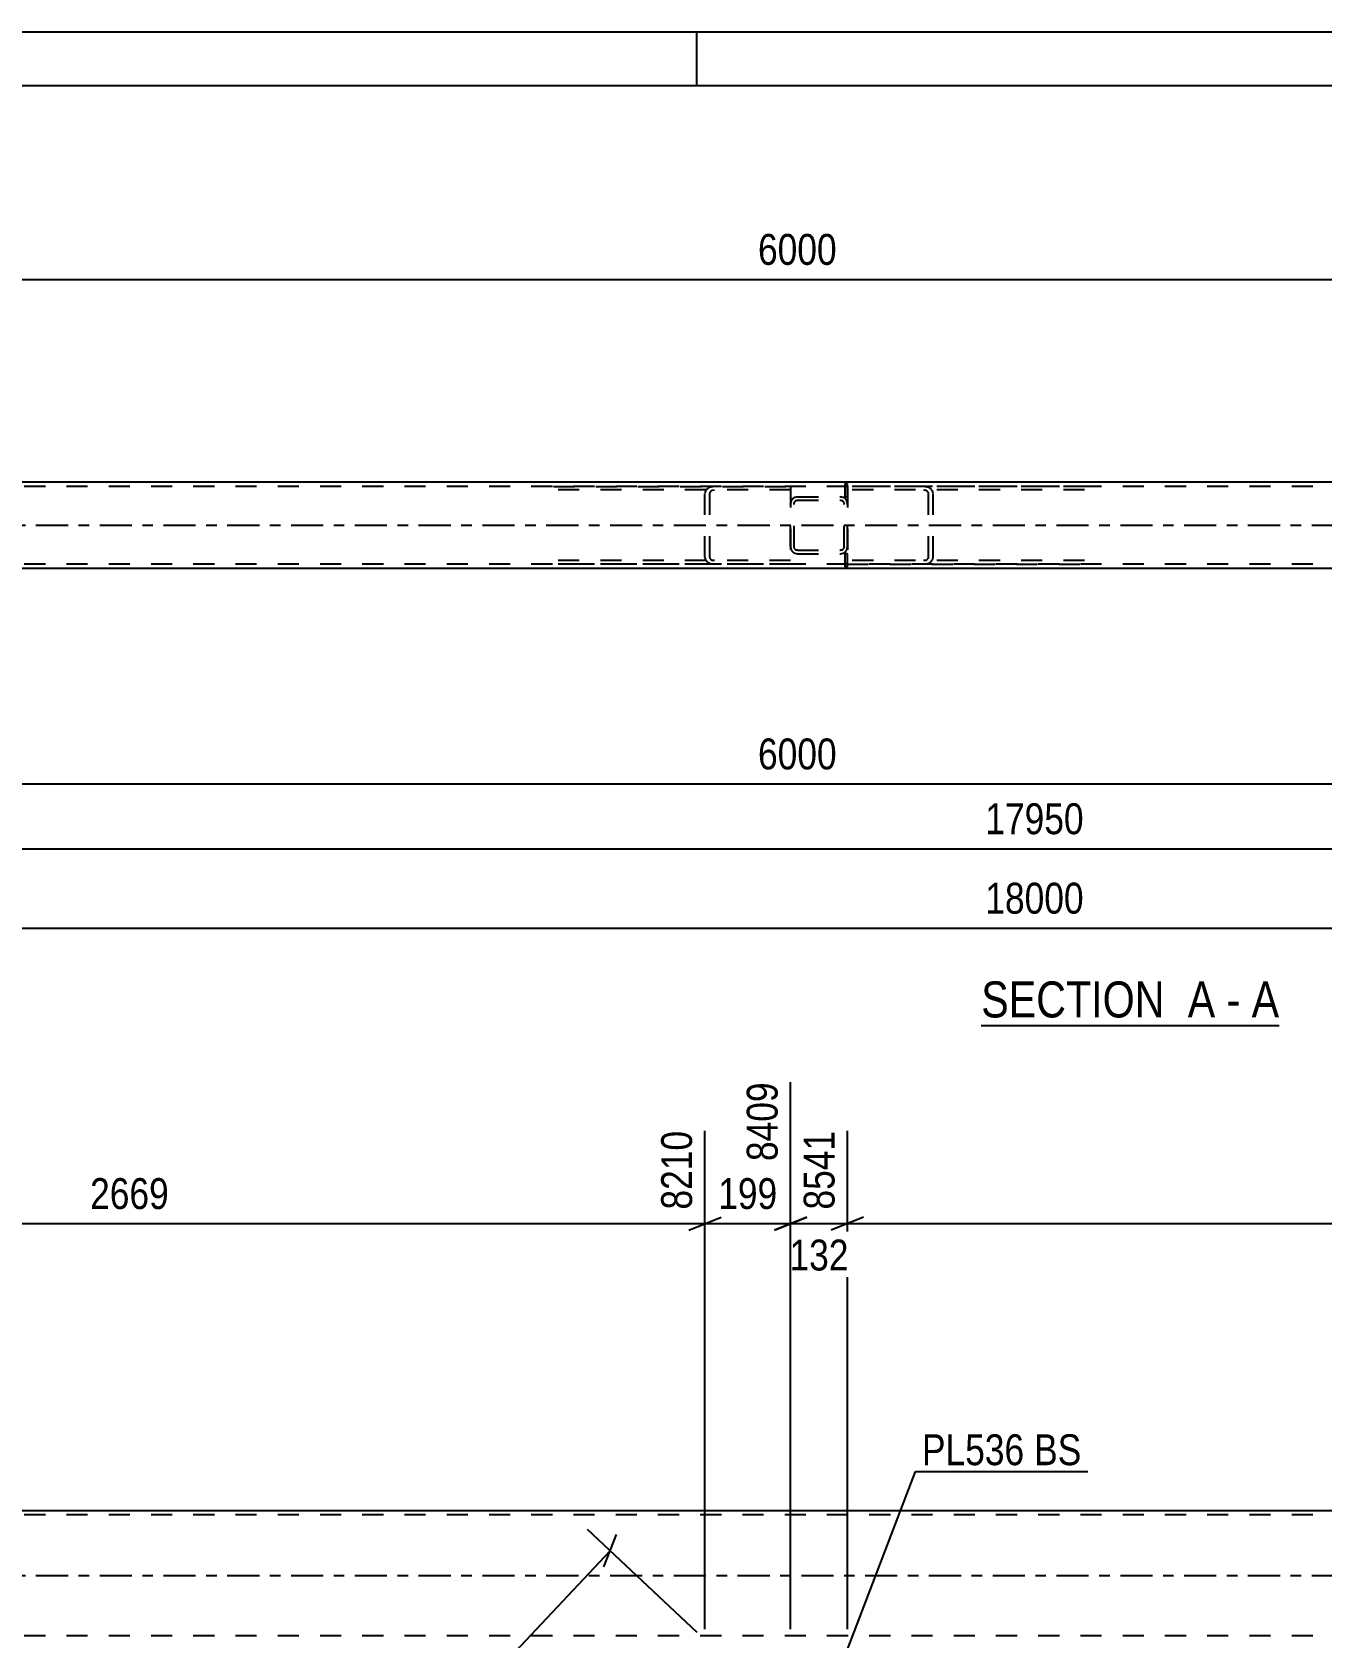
# Model space of a CAD drawing. Header units: millimetres. Extents: x -93 to 748, y -451 to 143.
# Drawn here: x 266 to 385.7, y -5.8 to 143.1 of the extents above; entities that cross this region are included whole.
import ezdxf

# ---------------------------------------------------------------- set-up
doc = ezdxf.new("R2010")
doc.units = ezdxf.units.MM
doc.linetypes.add('DXK_LINE_DOT2', pattern=[3.9198, 1.9599, -1.9599])
doc.linetypes.add('DXK_LINE_DOT3', pattern=[5.9187, 2.979, -0.9799, 0.9799, -0.9799])
doc.styles.add('Arial Narrow', font='ARIALN.TTF', dxfattribs={"height": 0.2})

# ---------------------------------------------------------------- blocks, each defined once
blk = doc.blocks.new('Unknown-761544515-1135')
at = {"color": 5, "linetype": 'Continuous'}
for p, q in [((747.65, 143.15), (-93.35, 143.15)), ((327.65, 138.15), (327.65, 143.15)), ((742.65, 138.15), (-88.35, 138.15))]:
    blk.add_line(p, q, dxfattribs=at)
blk = doc.blocks.new('Unknown-761544515-12 - 3034')
at = {"color": 6, "linetype": 'Continuous'}
blk.add_line((354.05, 51), (381.7, 51), dxfattribs=at)
at = {"color": 0, "linetype": 'Continuous'}
for points in [[(372.16, 51.75), (372.16, 55.25), (354.05, 55.25), (354.05, 51.75)], [(375.77, 51.75), (375.77, 55.25), (373.21, 55.25), (373.21, 51.75)], [(378.09, 51.75), (378.09, 55.25), (376.82, 55.25), (376.82, 51.75)], [(381.7, 51.75), (381.7, 55.25), (379.14, 55.25), (379.14, 51.75)]]:
    blk.add_wipeout(points, dxfattribs=at)
at = {"color": 7, "linetype": 'Continuous', "style": 'Arial Narrow'}
for s, p in [('SECTION ', (354.05, 51.75)), ('A', (373.21, 51.75)), ('A', (379.14, 51.75)), ('-', (376.82, 51.75))]:
    blk.add_text(s, height=3.34, dxfattribs=at).set_placement(p)
blk = doc.blocks.new('Part-761544515-5329 - 5128')
at = {"color": 2, "linetype": 'Continuous'}
blk.add_line((457, 6), (221, 6), dxfattribs=at)
at = {"color": 7, "linetype": 'DXK_LINE_DOT2'}
for p, q in [((718, 5.6), (0, 5.6)), ((718, -5.6), (0, -5.6))]:
    blk.add_line(p, q, dxfattribs=at)
at = {"color": 7, "linetype": 'DXK_LINE_DOT3'}
blk.add_line((0, 0), (718, 0), dxfattribs=at)
blk = doc.blocks.new('Part-761544515-3036 - 3034')
at = {"color": 7, "linetype": 'DXK_LINE_DOT2'}
for p, q in [((341.64, 101.24), (341.4, 101.24)), ((341.4, 101.24), (341.4, 100.04)), ((341.4, 100.04), (341.64, 100.04)), ((341.64, 100.04), (341.64, 101.24))]:
    blk.add_line(p, q, dxfattribs=at)
blk = doc.blocks.new('Part-761544515-3131 - 3034')
at = {"color": 2, "linetype": 'Continuous'}
for p, q in [((457, 101.4), (221, 101.4)), ((457, 93.4), (221, 93.4))]:
    blk.add_line(p, q, dxfattribs=at)
at = {"color": 7, "linetype": 'DXK_LINE_DOT2'}
for p, q in [((718, 101), (0, 101)), ((718, 93.8), (0, 93.8))]:
    blk.add_line(p, q, dxfattribs=at)
at = {"color": 7, "linetype": 'DXK_LINE_DOT3'}
blk.add_line((0, 97.4), (718, 97.4), dxfattribs=at)
blk = doc.blocks.new('Part-761544515-3246 - 3034')
at = {"color": 7, "linetype": 'DXK_LINE_DOT2'}
for p, q in [((337, 100.04), (336.76, 99.99)), ((337, 100.04), (341, 100.04)), ((341.25, 99.99), (341, 100.04)), ((336.41, 99.64), (336.36, 99.4)), ((336.36, 95.4), (336.36, 99.4)), ((336.68, 99.4), (336.71, 99.52)), ((336.68, 95.4), (336.68, 99.4)), ((336.88, 99.69), (337, 99.72)), ((337, 99.72), (341, 99.72)), ((341, 99.72), (341.12, 99.69)), ((341.3, 99.52), (341.32, 99.4)), ((341.32, 95.4), (341.32, 99.4)), ((341.64, 99.4), (341.59, 99.64)), ((341.64, 95.4), (341.64, 99.4)), ((336.36, 95.4), (336.41, 95.15)), ((336.71, 95.27), (336.68, 95.4)), ((341.32, 95.4), (341.3, 95.27)), ((341.59, 95.15), (341.64, 95.4)), ((336.76, 94.8), (337, 94.76)), ((337, 95.08), (336.88, 95.1)), ((337, 95.08), (341, 95.08)), ((337, 94.76), (341, 94.76)), ((341.12, 95.1), (341, 95.08)), ((341, 94.76), (341.25, 94.8))]:
    blk.add_line(p, q, dxfattribs=at)
for centre, radius, start, end in [((337, 99.4), 0.64, 112.5, 157.5), ((341, 99.4), 0.64, 22.5, 67.5), ((337, 99.4), 0.32, 112.5, 157.5), ((341, 99.4), 0.32, 22.5, 67.5), ((337, 95.4), 0.64, 202.5, 247.5), ((337, 95.4), 0.32, 202.5, 247.5), ((341, 95.4), 0.32, 292.5, 337.5), ((341, 95.4), 0.64, 292.5, 337.5)]:
    blk.add_arc(centre, radius, start, end, dxfattribs=at)
blk = doc.blocks.new('Part-761544515-3253 - 3034')
at = {"color": 7, "linetype": 'DXK_LINE_DOT2'}
for p, q in [((341.64, 101), (341.64, 93.8)), ((363.64, 101), (341.64, 101)), ((363.64, 100.68), (341.64, 100.68)), ((349.04, 100.95), (348.71, 101)), ((348.71, 100.68), (348.87, 100.65)), ((349.11, 100.48), (349.15, 100.36)), ((349.15, 94.44), (349.15, 100.36)), ((349.59, 100.36), (349.52, 100.6)), ((349.59, 94.44), (349.59, 100.36)), ((363.64, 94.12), (341.64, 94.12)), ((348.87, 94.14), (348.71, 94.12)), ((348.71, 93.8), (349.04, 93.84)), ((349.15, 94.44), (349.11, 94.31)), ((349.52, 94.19), (349.59, 94.44)), ((341.64, 93.8), (363.64, 93.8))]:
    blk.add_line(p, q, dxfattribs=at)
for centre, radius, start, end in [((348.77, 100.26), 0.401, 32.4104, 75.4453), ((348.84, 100.17), 0.802, 32.4104, 75.4453), ((348.77, 94.53), 0.401, 284.5547, 327.5896), ((348.84, 94.62), 0.802, 284.5547, 327.5896)]:
    blk.add_arc(centre, radius, start, end, dxfattribs=at)
blk = doc.blocks.new('Part-761544515-3256 - 3034')
at = {"color": 7, "linetype": 'DXK_LINE_DOT2'}
for p, q in [((314.36, 101), (336.36, 101)), ((336.36, 100.68), (314.36, 100.68)), ((328.48, 100.6), (328.42, 100.36)), ((328.42, 94.44), (328.42, 100.36)), ((328.86, 100.36), (328.89, 100.48)), ((328.86, 94.44), (328.86, 100.36)), ((329.29, 101), (328.96, 100.95)), ((329.13, 100.65), (329.29, 100.68)), ((336.36, 101), (336.36, 93.8)), ((336.36, 94.12), (314.36, 94.12)), ((328.42, 94.44), (328.48, 94.19)), ((328.89, 94.31), (328.86, 94.44)), ((328.96, 93.84), (329.29, 93.8)), ((329.29, 94.12), (329.13, 94.14)), ((336.36, 93.8), (314.36, 93.8))]:
    blk.add_line(p, q, dxfattribs=at)
for centre, radius, start, end in [((329.16, 100.17), 0.802, 104.5547, 147.5896), ((329.23, 100.26), 0.401, 104.5547, 147.5896), ((329.16, 94.62), 0.802, 212.4104, 255.4453), ((329.23, 94.53), 0.401, 212.4104, 255.4453)]:
    blk.add_arc(centre, radius, start, end, dxfattribs=at)
blk = doc.blocks.new('Part-761544515-3265 - 3034')
at = {"color": 7, "linetype": 'DXK_LINE_DOT2'}
for p, q in [((341.64, 94.76), (341.4, 94.76)), ((341.4, 94.76), (341.4, 93.56)), ((341.64, 93.56), (341.64, 94.76)), ((341.4, 93.56), (341.64, 93.56))]:
    blk.add_line(p, q, dxfattribs=at)
blk = doc.blocks.new('StraightDimension-761544515-9644 - 5128')
at = {"color": 7, "linetype": 'Continuous'}
for p, q in [((448.42, -5), (448.42, 43.07)), ((341.64, -5), (341.64, 41.24)), ((343.14, 33.23), (340.14, 32.03)), ((446.92, 32.03), (449.92, 33.23)), ((341.64, 32.63), (448.42, 32.63))]:
    blk.add_line(p, q, dxfattribs=at)
at = {"color": 0}
blk.add_wipeout([(399.28, 33.38), (399.28, 37.58), (390.77, 37.58), (390.77, 33.38)], dxfattribs=at)
at = {"color": 3, "style": 'Arial Narrow'}
blk.add_text('2669', height=2.863, dxfattribs=at).set_placement((391.37, 33.98))
at = {"color": 0, "linetype": 'Continuous'}
blk.add_wipeout([(447.82, 43.67), (443.62, 43.67), (443.62, 33.33), (447.82, 33.33)], dxfattribs=at)
at = {"color": 3, "linetype": 'Continuous', "style": 'Arial Narrow'}
blk.add_text('11210', height=2.863, rotation=90.0002, dxfattribs=at).set_placement((447.22, 33.93))
blk = doc.blocks.new('StraightDimension-761544515-9645 - 5128')
at = {"color": 7, "linetype": 'Continuous'}
for p, q in [((336.36, -5), (336.36, 45.74)), ((341.64, -5), (341.64, 41.24)), ((334.86, 32.03), (337.86, 33.23)), ((343.14, 33.23), (340.14, 32.03)), ((336.36, 32.63), (341.64, 32.63))]:
    blk.add_line(p, q, dxfattribs=at)
at = {"color": 0, "linetype": 'Continuous'}
blk.add_wipeout([(341.04, 41.84), (336.84, 41.84), (336.84, 33.33), (341.04, 33.33)], dxfattribs=at)
at = {"color": 0}
blk.add_wipeout([(342.34, 27.68), (342.34, 31.88), (335.66, 31.88), (335.66, 27.68)], dxfattribs=at)
at = {"color": 3, "linetype": 'Continuous', "style": 'Arial Narrow'}
blk.add_text('8541', height=2.863, rotation=90.0002, dxfattribs=at).set_placement((340.44, 33.93))
at = {"color": 3, "style": 'Arial Narrow'}
blk.add_text('132', height=2.863, dxfattribs=at).set_placement((336.26, 28.28))
blk = doc.blocks.new('StraightDimension-761544515-6993 - 5128')
at = {"color": 7, "linetype": 'Continuous'}
for p, q in [((327.69, -5.31), (317.53, 4.24)), ((319.02, 0.78), (320.2, 3.79)), ((270.19, -50.26), (319.61, 2.28)), ((278.27, -57.86), (268.12, -48.31)), ((270.78, -48.76), (269.6, -51.77))]:
    blk.add_line(p, q, dxfattribs=at)
at = {"color": 0}
blk.add_wipeout([(297.27, -20.38), (294.21, -17.5), (288.38, -23.7), (291.44, -26.58)], dxfattribs=at)
at = {"color": 3, "style": 'Arial Narrow'}
blk.add_text('1803', height=2.863, rotation=46.7591, dxfattribs=at).set_placement((291.41, -25.73))
blk = doc.blocks.new('StraightDimension-761544515-9646 - 5128')
at = {"color": 7, "linetype": 'Continuous'}
for p, q in [((336.36, -5), (336.36, 45.74)), ((328.42, -5), (328.42, 41.24)), ((326.92, 32.03), (329.92, 33.23)), ((337.86, 33.23), (334.86, 32.03)), ((328.42, 32.63), (336.36, 32.63))]:
    blk.add_line(p, q, dxfattribs=at)
at = {"color": 0}
blk.add_wipeout([(335.73, 33.38), (335.73, 37.58), (329.05, 37.58), (329.05, 33.38)], dxfattribs=at)
at = {"color": 3, "style": 'Arial Narrow'}
blk.add_text('199', height=2.863, dxfattribs=at).set_placement((329.65, 33.98))
at = {"color": 0, "linetype": 'Continuous'}
blk.add_wipeout([(335.76, 46.34), (331.56, 46.34), (331.56, 37.83), (335.76, 37.83)], dxfattribs=at)
at = {"color": 3, "linetype": 'Continuous', "style": 'Arial Narrow'}
blk.add_text('8409', height=2.863, rotation=90.0002, dxfattribs=at).set_placement((335.16, 38.43))
blk = doc.blocks.new('StraightDimension-761544515-9647 - 5128')
at = {"color": 7, "linetype": 'Continuous'}
for p, q in [((221.64, -5), (221.64, 41.24)), ((328.42, -5), (328.42, 41.24)), ((223.14, 33.23), (220.14, 32.03)), ((326.92, 32.03), (329.92, 33.23)), ((221.64, 32.63), (328.42, 32.63))]:
    blk.add_line(p, q, dxfattribs=at)
at = {"color": 0}
blk.add_wipeout([(279.28, 33.38), (279.28, 37.58), (270.77, 37.58), (270.77, 33.38)], dxfattribs=at)
at = {"color": 3, "style": 'Arial Narrow'}
blk.add_text('2669', height=2.863, dxfattribs=at).set_placement((271.37, 33.98))
at = {"color": 0, "linetype": 'Continuous'}
blk.add_wipeout([(327.82, 41.84), (323.62, 41.84), (323.62, 33.33), (327.82, 33.33)], dxfattribs=at)
at = {"color": 3, "linetype": 'Continuous', "style": 'Arial Narrow'}
blk.add_text('8210', height=2.863, rotation=90.0002, dxfattribs=at).set_placement((327.22, 33.93))
blk = doc.blocks.new('StraightDimension-761544515-3297 - 3034')
at = {"color": 7, "linetype": 'Continuous'}
blk.add_line((217, 120.21), (457, 120.21), dxfattribs=at)
at = {"color": 0}
blk.add_wipeout([(341.26, 120.96), (341.26, 125.16), (332.74, 125.16), (332.74, 120.96)], dxfattribs=at)
at = {"color": 3, "style": 'Arial Narrow'}
blk.add_text('6000', height=2.863, dxfattribs=at).set_placement((333.34, 121.56))
blk = doc.blocks.new('StraightDimension-761544515-3332 - 3034')
at = {"color": 7, "linetype": 'Continuous'}
blk.add_line((0, 67.4), (718, 67.4), dxfattribs=at)
at = {"color": 0}
blk.add_wipeout([(364.17, 68.15), (364.17, 72.35), (353.83, 72.35), (353.83, 68.15)], dxfattribs=at)
at = {"color": 3, "style": 'Arial Narrow'}
blk.add_text('17950', height=2.863, dxfattribs=at).set_placement((354.43, 68.75))
blk = doc.blocks.new('StraightDimension-761544515-3417 - 3034')
at = {"color": 7, "linetype": 'Continuous'}
blk.add_line((217, 73.41), (457, 73.41), dxfattribs=at)
at = {"color": 0}
blk.add_wipeout([(341.26, 74.16), (341.26, 78.36), (332.74, 78.36), (332.74, 74.16)], dxfattribs=at)
at = {"color": 3, "style": 'Arial Narrow'}
blk.add_text('6000', height=2.863, dxfattribs=at).set_placement((333.34, 74.76))
blk = doc.blocks.new('StraightDimension-761544515-3469 - 3034')
at = {"color": 7, "linetype": 'Continuous'}
blk.add_line((-1, 60.03), (719, 60.03), dxfattribs=at)
at = {"color": 0}
blk.add_wipeout([(364.17, 60.78), (364.17, 64.98), (353.83, 64.98), (353.83, 60.78)], dxfattribs=at)
at = {"color": 3, "style": 'Arial Narrow'}
blk.add_text('18000', height=2.863, dxfattribs=at).set_placement((354.43, 61.38))
blk = doc.blocks.new('MarkSet-761544515-7148 - 5128')
at = {"color": 0}
for points in [[(358.06, 10.22), (358.06, 13.22), (348.55, 13.22), (348.55, 10.22)], [(363.34, 10.22), (363.34, 13.22), (358.96, 13.22), (358.96, 10.22)]]:
    blk.add_wipeout(points, dxfattribs=at)
for points in [[(358.06, 10.22), (358.06, 13.22), (348.55, 13.22), (348.55, 10.22)], [(363.34, 10.22), (363.34, 13.22), (358.96, 13.22), (358.96, 10.22)]]:
    blk.add_wipeout(points, dxfattribs=at)
at = {"color": 30, "linetype": 'Continuous'}
for p, q in [((341.5, -7.28), (347.95, 9.62)), ((347.95, 9.62), (363.94, 9.62))]:
    blk.add_line(p, q, dxfattribs=at)
at = {"color": 3, "style": 'Arial Narrow'}
for s, p in [('PL536', (348.55, 10.22)), ('BS', (358.96, 10.22))]:
    blk.add_text(s, height=2.863, dxfattribs=at).set_placement(p)

msp = doc.modelspace()

# ---------------------------------------------------------------- block references
for name in ['Unknown-761544515-1135', 'Part-761544515-3131 - 3034', 'Part-761544515-3256 - 3034', 'Part-761544515-3246 - 3034', 'Part-761544515-3036 - 3034', 'Part-761544515-3253 - 3034', 'Part-761544515-3265 - 3034', 'Part-761544515-5329 - 5128']:
    msp.add_blockref(name, (0, 0))

# ---------------------------------------------------------------- next in the draw order: block references
for name in ['StraightDimension-761544515-3297 - 3034', 'StraightDimension-761544515-3332 - 3034', 'Unknown-761544515-12 - 3034', 'StraightDimension-761544515-9644 - 5128', 'StraightDimension-761544515-6993 - 5128']:
    msp.add_blockref(name, (0, 0))

# ---------------------------------------------------------------- next in the draw order: block references
for name in ['StraightDimension-761544515-3417 - 3034', 'StraightDimension-761544515-9645 - 5128']:
    msp.add_blockref(name, (0, 0))

# ---------------------------------------------------------------- next in the draw order: block references
for name in ['StraightDimension-761544515-3469 - 3034', 'StraightDimension-761544515-9646 - 5128', 'MarkSet-761544515-7148 - 5128']:
    msp.add_blockref(name, (0, 0))

# ---------------------------------------------------------------- next in the draw order: block references
msp.add_blockref('StraightDimension-761544515-9647 - 5128', (0, 0))

doc.saveas('drawing.dxf')
